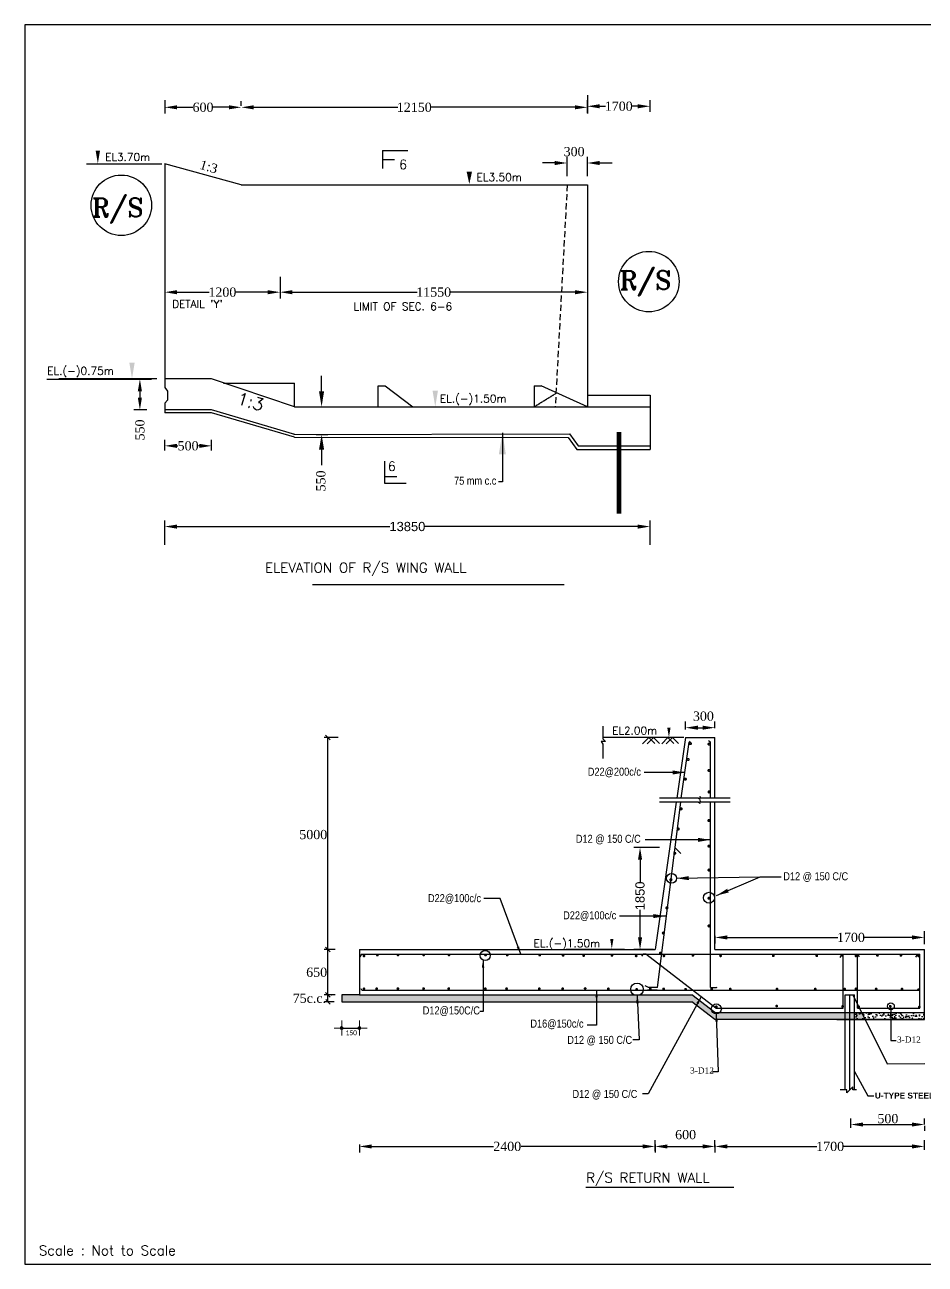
# Model space of a CAD drawing. Extents: x -298162 to 1078160, y -513173 to -216568.
# Drawn here: x 353151 to 367770, y -459691 to -439565 of the extents above; entities that cross this region are included whole.
import ezdxf

# ---------------------------------------------------------------- set-up
doc = ezdxf.new("R2010")
doc.units = 0
doc.header["$MEASUREMENT"] = 0
doc.linetypes.add('DASHED', pattern=[0.75, 0.5, -0.25])
doc.layers.get('0').update_dxf_attribs({"linetype": 'CONTINUOUS'})
doc.layers.get('DEFPOINTS').update_dxf_attribs({"linetype": 'CONTINUOUS'})
doc.layers.add('Dim', color=7, linetype='CONTINUOUS', lineweight=9)
for name, color, linetype in [('LINE', 7, 'CONTINUOUS'), ('SLOPEEARTH', 3, 'CONTINUOUS'), ('TEXT', 10, 'CONTINUOUS')]:
    doc.layers.add(name, color=color, linetype=linetype)
doc.styles.add('ARIAL', font='ARIALN.TTF')
doc.styles.add('Arial-20', font='arial.ttf')
doc.styles.add('BIG', font='ROMANT.SHX')
doc.styles.add('cb', font='calibri.ttf')
doc.styles.add('SMALL', font='ROMANS.SHX')
doc.styles.get("Standard").update_dxf_attribs({"font": 'times.ttf', "height": 250})
doc.styles.add('style1', font='times.ttf')
doc.styles.add('sum', font='arialbd.ttf')
doc.dimstyles.new('3', dxfattribs={"dimtxt": 225, "dimasz": 350, "dimexe": 100, "dimexo": 25, "dimgap": 9, "dimtad": 0, "dimdec": 0, "dimzin": 0, "dimdsep": 46, "dimtxsty": 'Standard', "dimcen": 0, "dimclrt": 256, "dimadec": 0, "dimazin": 0, "dimtfac": 1, "dimtdec": 0, "dimtofl": 0, "dimtmove": 2, "dimatfit": 3, "dimfxl": 1, "dimtolj": 1, "dimtzin": 0, "dimarcsym": 0})
doc.dimstyles.new('FAHIM', dxfattribs={"dimscale": 0.6, "dimtxt": 150, "dimasz": 0.25, "dimexe": 0.18, "dimexo": 0.0625, "dimgap": 5, "dimtad": 1, "dimdec": 0, "dimrnd": 1, "dimzin": 12, "dimdsep": 46, "dimtxsty": 'cb', "dimblk1": 'FAHIM', "dimblk2": 'FAHIM', "dimsah": 1, "dimcen": -0.09, "dimse1": 1, "dimse2": 1, "dimclrd": 7, "dimclrt": 7, "dimadec": 0, "dimazin": 0, "dimtfac": 0.01, "dimtdec": 0, "dimtmove": 2, "dimatfit": 3, "dimldrblk": 'FAHIM', "dimfxl": 1, "dimtolj": 1, "dimtzin": 12, "dimarcsym": 0})
doc.dimstyles.new('Oblique', dxfattribs={"dimtxt": 75, "dimasz": 75, "dimexe": 60, "dimexo": 60, "dimgap": 25, "dimtad": 2, "dimtih": 1, "dimtoh": 1, "dimdec": 0, "dimzin": 0, "dimdsep": 46, "dimtxsty": 'Standard', "dimblk": 'OBLIQUE', "dimcen": 0, "dimadec": 0, "dimazin": 0, "dimtfac": 1, "dimtdec": 0, "dimtofl": 0, "dimtmove": 0, "dimatfit": 3, "dimldrblk": 'NONE', "dimfxl": 1, "dimtolj": 1, "dimtzin": 0, "dimarcsym": 0})
doc.dimstyles.get("Standard").update_dxf_attribs({"dimtxt": 75, "dimasz": 75, "dimexe": 60, "dimexo": 60, "dimgap": 100, "dimtad": 1, "dimdec": 0, "dimzin": 0, "dimdsep": 46, "dimtxsty": 'style1', "dimcen": 0.09, "dimclrd": 5, "dimclre": 5, "dimadec": 0, "dimazin": 0, "dimtfac": 1, "dimtdec": 0, "dimtofl": 0, "dimtmove": 0, "dimatfit": 3, "dimfxl": 1, "dimtolj": 1, "dimtzin": 0, "dimarcsym": 0})

# ---------------------------------------------------------------- blocks, each defined once
blk = doc.blocks.new('*D1049')
at = {"layer": 'DEFPOINTS', "color": 0, "lineweight": -2}
for p in [(357857, -445767), (357857, -446216), (357970, -446216)]:
    blk.add_point(p, dxfattribs=at)
at = {"layer": 'LINE', "color": 0, "lineweight": -2}
for p, q in [((357970, -445517), (357970, -445267)), ((357882, -445767), (358070, -445767)), ((357882, -446216), (358070, -446216)), ((357970, -446466), (357970, -446716))]:
    blk.add_line(p, q, dxfattribs=at)
for points in [[(357928, -445517), (358011, -445517), (357970, -445767)], [(357928, -446466), (358011, -446466), (357970, -446216)]]:
    blk.add_solid(points, dxfattribs=at)
at = {"layer": 'LINE', "insert": (357958, -446972), "char_height": 250, "attachment_point": 5, "rotation": 90}
blk.add_mtext('\\A1;{\\H0.6x;550}', dxfattribs=at)
blk = doc.blocks.new('*D1050')
at = {"layer": 'DEFPOINTS', "color": 0, "lineweight": -2}
for p in [(355423, -447713), (355423, -448036), (363302, -448036)]:
    blk.add_point(p, dxfattribs=at)
at = {"layer": 'LINE', "color": 0, "lineweight": -2}
for p, q in [((355423, -448011), (355423, -447613)), ((355623, -447713), (359079, -447713)), ((363102, -447713), (359647, -447713)), ((363302, -448011), (363302, -447613))]:
    blk.add_line(p, q, dxfattribs=at)
for points in [[(355623, -447680), (355623, -447747), (355423, -447713)], [(363102, -447680), (363102, -447747), (363302, -447713)]]:
    blk.add_solid(points, dxfattribs=at)
at = {"layer": 'LINE', "insert": (359363, -447713), "char_height": 150, "attachment_point": 5, "style": 'Arial-20'}
blk.add_mtext('\\A1;13850', dxfattribs=at)
blk = doc.blocks.new('*D1051')
at = {"layer": 'DEFPOINTS', "color": 0, "lineweight": -2}
for p in [(355423, -446402), (355423, -446501), (356183, -446501)]:
    blk.add_point(p, dxfattribs=at)
at = {"layer": 'LINE', "color": 0, "lineweight": -2}
for p, q in [((355423, -446476), (355423, -446302)), ((355623, -446402), (355637, -446402)), ((355983, -446402), (355969, -446402)), ((356183, -446476), (356183, -446302))]:
    blk.add_line(p, q, dxfattribs=at)
for points in [[(355623, -446369), (355623, -446436), (355423, -446402)], [(355983, -446369), (355983, -446436), (356183, -446402)]]:
    blk.add_solid(points, dxfattribs=at)
at = {"layer": 'LINE', "insert": (355803, -446402), "char_height": 250, "attachment_point": 5}
blk.add_mtext('\\A1;{\\H0.6x;500}', dxfattribs=at)
blk = doc.blocks.new('*D1052')
at = {"layer": 'DEFPOINTS', "color": 0, "lineweight": -2}
for p in [(355137, -445317), (355020, -445819), (355159, -445819)]:
    blk.add_point(p, dxfattribs=at)
at = {"layer": 'LINE', "color": 0, "lineweight": -2}
for p, q in [((355112, -445317), (354920, -445317)), ((355020, -445517), (355020, -445619)), ((355134, -445819), (354920, -445819))]:
    blk.add_line(p, q, dxfattribs=at)
for points in [[(354986, -445517), (355053, -445517), (355020, -445317)], [(354986, -445619), (355053, -445619), (355020, -445819)]]:
    blk.add_solid(points, dxfattribs=at)
at = {"layer": 'LINE', "insert": (355020, -446144), "char_height": 250, "attachment_point": 5, "rotation": 90}
blk.add_mtext('\\A1;{\\H0.6x;550}', dxfattribs=at)
blk = doc.blocks.new('*D1053')
at = {"layer": 'DEFPOINTS', "color": 0, "lineweight": -2}
for p in [(361955, -441809), (361955, -442049), (362285, -442049)]:
    blk.add_point(p, dxfattribs=at)
at = {"layer": 'LINE', "color": 0, "lineweight": -2}
for p, q in [((361955, -442024), (361955, -441709)), ((362285, -442024), (362285, -441709)), ((361755, -441809), (361555, -441809)), ((362485, -441809), (362685, -441809))]:
    blk.add_line(p, q, dxfattribs=at)
for points in [[(361755, -441776), (361755, -441843), (361955, -441809)], [(362485, -441776), (362485, -441843), (362285, -441809)]]:
    blk.add_solid(points, dxfattribs=at)
at = {"layer": 'LINE', "insert": (362070, -441625), "char_height": 250, "attachment_point": 5}
blk.add_mtext('\\A1;{\\H0.6x;300}', dxfattribs=at)
blk = doc.blocks.new('*D1054')
at = {"layer": 'DEFPOINTS', "color": 0, "lineweight": -2}
for p in [(362285, -440682), (356666, -440905), (362285, -440905)]:
    blk.add_point(p, dxfattribs=at)
at = {"layer": 'LINE', "color": 0, "lineweight": -2}
for p, q in [((362285, -440707), (362285, -441005)), ((356666, -440880), (356666, -440805)), ((356866, -440905), (359206, -440905)), ((362085, -440905), (359744, -440905))]:
    blk.add_line(p, q, dxfattribs=at)
for points in [[(356866, -440872), (356866, -440938), (356666, -440905)], [(362085, -440872), (362085, -440938), (362285, -440905)]]:
    blk.add_solid(points, dxfattribs=at)
at = {"layer": 'LINE', "insert": (359475, -440905), "char_height": 250, "attachment_point": 5}
blk.add_mtext('\\A1;{\\H0.6x;12150}', dxfattribs=at)
blk = doc.blocks.new('*D1055')
at = {"layer": 'DEFPOINTS', "color": 0, "lineweight": -2}
for p in [(363302, -440888), (362285, -441027), (363302, -441004)]:
    blk.add_point(p, dxfattribs=at)
at = {"layer": 'LINE', "color": 0, "lineweight": -2}
for p, q in [((362285, -441002), (362285, -440788)), ((362485, -440888), (362580, -440888)), ((363102, -440888), (363007, -440888)), ((363302, -440979), (363302, -440788))]:
    blk.add_line(p, q, dxfattribs=at)
for points in [[(362485, -440855), (362485, -440922), (362285, -440888)], [(363102, -440855), (363102, -440922), (363302, -440888)]]:
    blk.add_solid(points, dxfattribs=at)
at = {"layer": 'LINE', "insert": (362794, -440888), "char_height": 250, "attachment_point": 5}
blk.add_mtext('\\A1;{\\H0.6x;1700}', dxfattribs=at)
blk = doc.blocks.new('*D1056')
at = {"layer": 'DEFPOINTS', "color": 0, "lineweight": -2}
for p in [(355423, -440762), (356666, -440905), (356666, -440905)]:
    blk.add_point(p, dxfattribs=at)
at = {"layer": 'LINE', "color": 0, "lineweight": -2}
for p, q in [((355423, -440787), (355423, -441005)), ((355623, -440905), (355878, -440905)), ((356466, -440905), (356211, -440905)), ((356666, -440880), (356666, -440805))]:
    blk.add_line(p, q, dxfattribs=at)
for points in [[(355623, -440872), (355623, -440938), (355423, -440905)], [(356466, -440872), (356466, -440938), (356666, -440905)]]:
    blk.add_solid(points, dxfattribs=at)
at = {"layer": 'LINE', "insert": (356045, -440905), "char_height": 250, "attachment_point": 5}
blk.add_mtext('\\A1;{\\H0.6x;600}', dxfattribs=at)
blk = doc.blocks.new('*D1184')
at = {"layer": 'DEFPOINTS', "color": 0, "lineweight": -2}
for p in [(355423, -443635), (357295, -443635), (357295, -443907)]:
    blk.add_point(p, dxfattribs=at)
at = {"layer": 'LINE', "color": 0, "lineweight": -2}
for p, q in [((355423, -443660), (355423, -444007)), ((357295, -443660), (357295, -444007)), ((355623, -443907), (356146, -443907)), ((357095, -443907), (356573, -443907))]:
    blk.add_line(p, q, dxfattribs=at)
for points in [[(355623, -443874), (355623, -443941), (355423, -443907)], [(357095, -443874), (357095, -443941), (357295, -443907)]]:
    blk.add_solid(points, dxfattribs=at)
at = {"layer": 'LINE', "insert": (356359, -443907), "char_height": 250, "attachment_point": 5}
blk.add_mtext('\\A1;{\\H0.6x;1200}', dxfattribs=at)
blk = doc.blocks.new('*D1185')
at = {"layer": 'DEFPOINTS', "color": 0, "lineweight": -2}
for p in [(357295, -443635), (362285, -443660), (362285, -443907)]:
    blk.add_point(p, dxfattribs=at)
at = {"layer": 'LINE', "color": 0, "lineweight": -2}
for p, q in [((357295, -443660), (357295, -444007)), ((362285, -443685), (362285, -444007)), ((357495, -443907), (359521, -443907)), ((362085, -443907), (360059, -443907))]:
    blk.add_line(p, q, dxfattribs=at)
for points in [[(357495, -443874), (357495, -443941), (357295, -443907)], [(362085, -443874), (362085, -443941), (362285, -443907)]]:
    blk.add_solid(points, dxfattribs=at)
at = {"layer": 'LINE', "insert": (359790, -443907), "char_height": 250, "attachment_point": 5}
blk.add_mtext('\\A1;{\\H0.6x;11550}', dxfattribs=at)
blk = doc.blocks.new('_Oblique')
at = {"color": 0, "linetype": 'ByBlock', "lineweight": -2}
blk.add_line((-0.5, -0.5), (0.5, 0.5), dxfattribs=at)
blk = doc.blocks.new('*D1237')
at = {"layer": 'DEFPOINTS', "color": 0, "lineweight": -2}
for p in [(358072, -454583), (358249, -454583), (358253, -455318)]:
    blk.add_point(p, dxfattribs=at)
at = {"layer": 'LINE', "color": 0, "lineweight": -2}
for p, q in [((358189, -454583), (358012, -454583)), ((358072, -455318), (358072, -454583)), ((358193, -455318), (358012, -455318))]:
    blk.add_line(p, q, dxfattribs=at)
at = {"layer": 'LINE', "color": 0, "lineweight": -2, "xscale": 75, "yscale": 75, "zscale": 75}
for p, rotation in [((358072, -454583), 90), ((358072, -455318), 270)]:
    blk.add_blockref('_Oblique', p, dxfattribs=dict(at, rotation=rotation))
at = {"layer": 'LINE', "color": 0, "insert": (357890, -454951), "char_height": 250, "attachment_point": 5}
blk.add_mtext('\\A1;{\\H0.6x;650}', dxfattribs=at)
blk = doc.blocks.new('_None')
blk = doc.blocks.new('*D1238')
at = {"layer": 'DEFPOINTS', "color": 0, "lineweight": -2}
for p in [(364357, -454332), (367757, -454385), (367757, -454519)]:
    blk.add_point(p, dxfattribs=at)
at = {"layer": 'LINE', "color": 0, "lineweight": -2}
for p, q in [((364357, -454357), (364357, -454485)), ((364557, -454385), (366351, -454385)), ((367557, -454385), (366778, -454385)), ((367757, -454494), (367757, -454285))]:
    blk.add_line(p, q, dxfattribs=at)
for points in [[(364557, -454352), (364557, -454418), (364357, -454385)], [(367557, -454352), (367557, -454418), (367757, -454385)]]:
    blk.add_solid(points, dxfattribs=at)
at = {"layer": 'LINE', "insert": (366564, -454385), "char_height": 250, "attachment_point": 5}
blk.add_mtext('\\A1;{\\H0.6x;1700}', dxfattribs=at)
blk = doc.blocks.new('*D1241')
at = {"layer": 'DEFPOINTS', "color": 0, "lineweight": -2}
for p in [(358072, -451139), (358300, -451139), (358249, -454583)]:
    blk.add_point(p, dxfattribs=at)
at = {"layer": 'LINE', "color": 0, "lineweight": -2}
for p, q in [((358240, -451139), (358012, -451139)), ((358072, -454583), (358072, -451139)), ((358189, -454583), (358012, -454583))]:
    blk.add_line(p, q, dxfattribs=at)
at = {"layer": 'LINE', "color": 0, "lineweight": -2, "xscale": 75, "yscale": 75, "zscale": 75}
for p, rotation in [((358072, -451139), 90), ((358072, -454583), 270)]:
    blk.add_blockref('_Oblique', p, dxfattribs=dict(at, rotation=rotation))
at = {"layer": 'LINE', "color": 0, "insert": (357835, -452715), "char_height": 250, "attachment_point": 5}
blk.add_mtext('\\A1;{\\H0.6x;5000}', dxfattribs=at)
blk = doc.blocks.new('*D1242')
at = {"layer": 'DEFPOINTS', "color": 0, "lineweight": -2}
for p in [(364357, -457726), (367757, -457779), (367757, -457857)]:
    blk.add_point(p, dxfattribs=at)
at = {"layer": 'LINE', "color": 0, "lineweight": -2}
for p, q in [((364357, -457751), (364357, -457879)), ((364557, -457779), (366013, -457779)), ((367557, -457779), (366440, -457779)), ((367757, -457832), (367757, -457679))]:
    blk.add_line(p, q, dxfattribs=at)
for points in [[(364557, -457746), (364557, -457812), (364357, -457779)], [(367557, -457746), (367557, -457812), (367757, -457779)]]:
    blk.add_solid(points, dxfattribs=at)
at = {"layer": 'LINE', "insert": (366227, -457779), "char_height": 250, "attachment_point": 5}
blk.add_mtext('\\A1;{\\H0.6x;1700}', dxfattribs=at)
blk = doc.blocks.new('*D1243')
at = {"layer": 'DEFPOINTS', "color": 0, "lineweight": -2}
for p in [(367757, -457417), (367757, -457423), (366562, -457499)]:
    blk.add_point(p, dxfattribs=at)
at = {"layer": 'LINE', "color": 0, "lineweight": -2}
for p, q in [((366562, -457474), (366562, -457323)), ((366762, -457423), (367557, -457423)), ((367757, -457442), (367757, -457523))]:
    blk.add_line(p, q, dxfattribs=at)
for points in [[(366762, -457390), (366762, -457456), (366562, -457423)], [(367557, -457390), (367557, -457456), (367757, -457423)]]:
    blk.add_solid(points, dxfattribs=at)
at = {"layer": 'LINE', "insert": (367164, -457328), "char_height": 250, "attachment_point": 5}
blk.add_mtext('\\A1;{\\H0.6x;500}', dxfattribs=at)
blk = doc.blocks.new('*D1244')
at = {"layer": 'DEFPOINTS', "color": 0, "lineweight": -2}
for p in [(358584, -457724), (358584, -457779), (363384, -457724)]:
    blk.add_point(p, dxfattribs=at)
at = {"layer": 'LINE', "color": 0, "lineweight": -2}
for p, q in [((358584, -457749), (358584, -457879)), ((358784, -457779), (360759, -457779)), ((363184, -457779), (361208, -457779)), ((363384, -457749), (363384, -457879))]:
    blk.add_line(p, q, dxfattribs=at)
for points in [[(358784, -457746), (358784, -457812), (358584, -457779)], [(363184, -457746), (363184, -457812), (363384, -457779)]]:
    blk.add_solid(points, dxfattribs=at)
at = {"layer": 'LINE', "insert": (360984, -457779), "char_height": 250, "attachment_point": 5}
blk.add_mtext('\\A1;{\\H0.6x;2400}', dxfattribs=at)
blk = doc.blocks.new('*D1245')
at = {"layer": 'DEFPOINTS', "color": 0, "lineweight": -2}
for p in [(358066, -455318), (358072, -455318), (358230, -455431)]:
    blk.add_point(p, dxfattribs=at)
at = {"layer": 'LINE', "color": 0, "lineweight": -2}
for p, q in [((358173, -455431), (358015, -455431)), ((358072, -455431), (358072, -455318)), ((358123, -455318), (358129, -455318))]:
    blk.add_line(p, q, dxfattribs=at)
at = {"layer": 'LINE', "color": 0, "lineweight": -2, "xscale": 71.25, "yscale": 71.25, "zscale": 71.25}
for p, rotation in [((358072, -455318), 90), ((358072, -455431), 270)]:
    blk.add_blockref('_Oblique', p, dxfattribs=dict(at, rotation=rotation))
at = {"layer": 'LINE', "color": 0, "insert": (357772, -455374), "char_height": 250, "attachment_point": 5}
blk.add_mtext('\\A1;{\\H0.6x;75c.c.}', dxfattribs=at)
blk = doc.blocks.new('*D1246')
at = {"layer": 'DEFPOINTS', "color": 0, "lineweight": -2}
for p in [(364357, -450979), (364357, -451014), (363879, -451035)]:
    blk.add_point(p, dxfattribs=at)
at = {"layer": 'LINE', "color": 0, "lineweight": -2}
for p, q in [((363879, -451010), (363879, -450879)), ((364079, -450979), (364157, -450979)), ((364357, -450989), (364357, -450879))]:
    blk.add_line(p, q, dxfattribs=at)
for points in [[(364079, -450946), (364079, -451012), (363879, -450979)], [(364157, -450946), (364157, -451012), (364357, -450979)]]:
    blk.add_solid(points, dxfattribs=at)
at = {"layer": 'LINE', "insert": (364169, -450792), "char_height": 250, "attachment_point": 5}
blk.add_mtext('\\A1;{\\H0.6x;300}', dxfattribs=at)
blk = doc.blocks.new('*D1247')
at = {"layer": 'DEFPOINTS', "color": 0, "lineweight": -2}
for p in [(364357, -457779), (364357, -457814), (363384, -457879)]:
    blk.add_point(p, dxfattribs=at)
at = {"layer": 'LINE', "color": 0, "lineweight": -2}
for p, q in [((363384, -457854), (363384, -457679)), ((363584, -457779), (364157, -457779)), ((364357, -457789), (364357, -457679))]:
    blk.add_line(p, q, dxfattribs=at)
for points in [[(363584, -457746), (363584, -457812), (363384, -457779)], [(364157, -457746), (364157, -457812), (364357, -457779)]]:
    blk.add_solid(points, dxfattribs=at)
at = {"layer": 'LINE', "insert": (363880, -457588), "char_height": 250, "attachment_point": 5}
blk.add_mtext('\\A1;{\\H0.6x;600}', dxfattribs=at)
blk = doc.blocks.new('*D1248')
at = {"layer": 'DEFPOINTS', "color": 0, "lineweight": -2}
for p in [(363140, -452923), (363482, -452923), (363384, -454583)]:
    blk.add_point(p, dxfattribs=at)
at = {"layer": 'LINE', "color": 0, "lineweight": -2}
for p, q in [((363457, -452923), (363040, -452923)), ((363140, -453123), (363140, -453484)), ((363140, -454383), (363140, -453936)), ((363359, -454583), (363040, -454583))]:
    blk.add_line(p, q, dxfattribs=at)
for points in [[(363107, -453123), (363174, -453123), (363140, -452923)], [(363107, -454383), (363174, -454383), (363140, -454583)]]:
    blk.add_solid(points, dxfattribs=at)
at = {"layer": 'LINE', "insert": (363140, -453710), "char_height": 150, "attachment_point": 5, "rotation": 90, "style": 'Arial-20'}
blk.add_mtext('\\A1;1850', dxfattribs=at)
blk = doc.blocks.new('FAHIM')
at = {"layer": 'Dim', "color": 7}
for p, q in [((-738, 0), (762, 0)), ((0, -750), (0, 750))]:
    blk.add_line(p, q, dxfattribs=at)
at = {"layer": 'Dim', "color": 7, "const_width": 150}
blk.add_lwpolyline([(-75, 0, 1), (75, 0, 1)], format="xyb", close=True, dxfattribs=at)
at = {"layer": 'Dim', "color": 7}
for points in [[(-148, -2, 1), (152, -2, 1)], [(-147, -1, 1), (153, -1, 1)]]:
    blk.add_lwpolyline(points, format="xyb", close=True, dxfattribs=at)
blk = doc.blocks.new('*D1249')
at = {"layer": 'DEFPOINTS', "color": 0, "linetype": 'ByBlock', "lineweight": -2}
for p in [(358296, -455431), (358584, -455431), (358584, -455857)]:
    blk.add_point(p, dxfattribs=at)
at = {"layer": 'LINE', "color": 7, "linetype": 'ByBlock', "lineweight": -2}
blk.add_line((358297, -455857), (358583, -455857), dxfattribs=at)
at = {"layer": 'LINE', "color": 7, "linetype": 'ByBlock', "lineweight": -2, "xscale": 0.162, "yscale": 0.162, "zscale": 0.162, "rotation": 180}
blk.add_blockref('FAHIM', (358296, -455857), dxfattribs=at)
at = {"layer": 'LINE', "color": 7, "linetype": 'ByBlock', "lineweight": -2, "xscale": 0.162, "yscale": 0.162, "zscale": 0.162}
blk.add_blockref('FAHIM', (358584, -455857), dxfattribs=at)
at = {"layer": 'LINE', "color": 7, "linetype": 'ByBlock', "lineweight": -2, "insert": (358452, -455934), "char_height": 180, "attachment_point": 5, "style": 'cb'}
blk.add_mtext('\\A1;{\\H0.4333x;150}', dxfattribs=at)

msp = doc.modelspace()

# ---------------------------------------------------------------- hatches: boundary and pattern name
at = {"layer": 'LINE', "linetype": 'ByBlock', "lineweight": -2}
h = msp.add_hatch(dxfattribs=at)
h.set_pattern_fill('AR-CONC', color=0, scale=20, style=0)
h.set_pattern_definition([(50, (0, -451762.62), (143.452037, -12.550427), [15, -165]), (355, (0, -451762.62), (-27.750267, 150.438427), [12, -132]), (100.4514, (11.95, -451763.67), (115.701876, 137.88791), [12.74804, -140.22842]), (46.1842, (0, -451722.62), (213.44821, -33.1038), [22.5, -247.5]), (96.6356, (17.79, -451725.38), (186.93254, 194.82357), [19.12206, -210.3426]), (351.1842, (0, -451722.62), (186.93239, 194.82372), [18, -198]), (21, (20, -451732.62), (119.38141, -80.52378), [15, -165]), (326, (20, -451732.62), (48.663066, 145.03001), [12, -132]), (71.4514, (29.95, -451739.33), (168.044526, 64.5061), [12.74804, -140.22842]), (37.5, (0, -451762.623), (2.431971, 66.578771), [0, -130.4, 0, -134, 0, -132.5]), (7.5, (0, -451762.62), (52.613907, 78.882342), [0, -76.4, 0, -127.4, 0, -50.5]), (327.5, (-44.6, -451762.623), (106.764487, -4.510974), [0, -50, 0, -156, 0, -207]), (317.5, (-64.6, -451762.62), (116.637234, 20.020996), [0, -65, 0, -103.6, 0, -147])])
h.paths.add_polyline_path([(358296.482, -455430.779), (363981.634, -455430.779), (364356.634, -455718.44), (366776.634, -455718.44), (366776.634, -455605.94), (364356.634, -455605.94), (363981.634, -455318.279), (358296.482, -455318.279)])
h = msp.add_hatch(dxfattribs=at)
h.set_pattern_fill('AR-CONC', color=0, scale=20, style=0)
h.set_pattern_definition([(50, (0, -170889.28), (143.452037, -12.550427), [15, -165]), (355, (0, -170889.28), (-27.750267, 150.438427), [12, -132]), (100.4514, (11.95, -170890.33), (115.701876, 137.88791), [12.74804, -140.228422]), (46.1842, (0, -170849.28), (213.44821, -33.1038), [22.5, -247.5]), (96.6356, (17.79, -170852.04), (186.93254, 194.82357), [19.12206, -210.3426]), (351.1842, (0, -170849.28), (186.93239, 194.82372), [18, -198]), (21, (20, -170859.28), (119.38141, -80.523778), [15, -165]), (326, (20, -170859.28), (48.663066, 145.03001), [12, -132]), (71.4514, (29.95, -170866), (168.044526, 64.5061), [12.74804, -140.228422]), (37.5, (0, -170889.283), (2.431971, 66.578771), [0, -130.4, 0, -134, 0, -132.5]), (7.5, (0, -170889.28), (52.613907, 78.882342), [0, -76.4, 0, -127.4, 0, -50.5]), (327.5, (-44.6, -170889.283), (106.764487, -4.5109743), [0, -50, 0, -156, 0, -207]), (317.5, (-64.6, -170889.28), (116.637234, 20.020996), [0, -65, 0, -103.6, 0, -147])])
h.paths.add_polyline_path([(367756.634, -455718.44), (367756.634, -455605.94), (366621.634, -455605.94), (366621.634, -455718.44)])

# ---------------------------------------------------------------- linework, layer by layer
at = {"color": 0}
for p, q in [((355422.92, -441820.706), (355422.92, -445316.573)), ((362284.547, -442164.514), (362284.547, -445766.573)), ((362284.547, -445579.073), (363301.949, -445579.073)), ((363301.949, -445579.073), (363301.949, -446460.323)), ((363301.949, -445579.073), (363301.949, -445766.573)), ((357532.645, -445766.573), (363301.949, -445766.573)), ((361974.401, -446268.748), (362111.79, -446460.323)), ((361993.128, -446209.481), (362135.09, -446404.073)), ((362135.09, -446404.073), (363302.492, -446404.073)), ((362111.79, -446460.323), (363302.492, -446460.323))]:
    msp.add_line(p, q, dxfattribs=at)
at = {"color": 0, "linetype": 'DASHED'}
msp.add_line((361422.047, -445766.573), (361786.449, -445542.429), dxfattribs=at)
at = {"color": 0, "const_width": 75}
msp.add_lwpolyline([(362799.585, -446179.073), (362799.585, -447503.433)], dxfattribs=at)
at = {"layer": 'LINE', "color": 0}
for p, q in [((358956.505, -441605.354), (358956.505, -441899.354)), ((358956.505, -441605.354), (359372.505, -441605.354)), ((358956.505, -441750.354), (359155.505, -441750.354)), ((354154.822, -441820.706), (355373.824, -441820.706)), ((355421.92, -441820.206), (355423.92, -441821.206)), ((356666.255, -442164.514), (355422.92, -441820.706)), ((355422.92, -441820.706), (355422.92, -442820.706)), ((356666.255, -442164.514), (362284.547, -442164.514)), ((362284.547, -444908.433), (362284.547, -445132.433)), ((353507, -445319.423), (355206.794, -445316.573)), ((353507, -445319.423), (355206.794, -445319.423)), ((355292.92, -445316.573), (353701.92, -445316.573)), ((356182.645, -445316.573), (355422.92, -445316.573)), ((357532.645, -445766.573), (356182.645, -445316.573)), ((356379.687, -445382.254), (357532.645, -445382.254)), ((357532.645, -445766.573), (357532.645, -445382.254)), ((358888.833, -445429.073), (359001.333, -445429.073)), ((358888.833, -445766.573), (358888.833, -445429.073)), ((359001.333, -445429.073), (359451.333, -445766.573)), ((361422.047, -445429.073), (361534.547, -445429.073)), ((361422.047, -445429.073), (361422.047, -445766.573)), ((362284.547, -445766.573), (361534.547, -445429.073)), ((356182.645, -445818.796), (355422.92, -445818.796)), ((356182.645, -445865.001), (355422.92, -445865.001)), ((357533.396, -446216.214), (356182.645, -445818.796)), ((357532.645, -446262.387), (356182.645, -445865.001)), ((357521.736, -446216.229), (361993.128, -446209.481)), ((357532.645, -446262.387), (361974.401, -446268.748)), ((358992.064, -446652.43), (358992.064, -447006.43)), ((358992.064, -446897.43), (359190.064, -446897.43)), ((358992.064, -447006.43), (359345.064, -447006.43)), ((363051.628, -451138.09), (362529.266, -451138.09)), ((363852.848, -451138.09), (362952.848, -451138.09)), ((363878.634, -451139.209), (363736.794, -452126.012)), ((363810.44, -452126.012), (363936.535, -451214.209)), ((363878.634, -451139.209), (364356.634, -451139.209)), ((363936.535, -451214.209), (363954.016, -451197.566)), ((364281.634, -451214.209), (364253.544, -451192.375)), ((364281.634, -452126.012), (364281.634, -451214.209)), ((364356.634, -452126.012), (364356.634, -451139.209)), ((363727.813, -452188.489), (363383.57, -454583.429)), ((363422.13, -455197.237), (363801.8, -452188.489)), ((364281.634, -455199.295), (364281.634, -452188.489)), ((364356.634, -454583.429), (364356.634, -452188.489)), ((363702.332, -452922.588), (363804.386, -453024.447)), ((358583.57, -454583.429), (363383.57, -454583.429)), ((358583.57, -454583.429), (358583.57, -455318.279)), ((362890.426, -454583.429), (361943.426, -454583.429)), ((364356.634, -454583.429), (367756.634, -454583.429)), ((367756.634, -455718.44), (367756.634, -454583.429)), ((358616.947, -454658.429), (363653.634, -454658.429)), ((363233.54, -454658.429), (363190.239, -454658.429)), ((364370.958, -455530.94), (363233.54, -454658.429)), ((363653.634, -454658.429), (366440.161, -454658.429)), ((366413.758, -454658.429), (366385.758, -454712.401)), ((366440.161, -454658.429), (367681.634, -454658.429)), ((366440.265, -455530.94), (366440.265, -454658.429)), ((366671.451, -455530.94), (366671.451, -454658.429)), ((366671.451, -454658.429), (366697.562, -454697.401)), ((367681.634, -455530.94), (367681.634, -454658.429)), ((364384.012, -455199.295), (364390.296, -455190.418)), ((358583.57, -455318.279), (363981.634, -455318.279)), ((358583.57, -455430.779), (363981.634, -455430.779)), ((364356.634, -455605.94), (363981.634, -455318.279)), ((364356.634, -455718.44), (363981.634, -455430.779)), ((366471.634, -456861.27), (366471.634, -455318.279)), ((366471.634, -455318.279), (366621.634, -455318.279)), ((366546.634, -456857.664), (366546.634, -455318.279)), ((366621.634, -456857.27), (366621.634, -455318.279)), ((366621.634, -456857.27), (366621.634, -455318.279)), ((364356.634, -455605.94), (367756.634, -455605.94)), ((364370.958, -455530.94), (366440.265, -455530.94)), ((366671.451, -455530.94), (367681.634, -455530.94)), ((367756.634, -455718.44), (364356.634, -455718.44)), ((366337.161, -455718.44), (366658.661, -455718.44)), ((366660.661, -455718.44), (367756.634, -455718.44)), ((367756.634, -457422.955), (367756.634, -457325.196))]:
    msp.add_line(p, q, dxfattribs=at)
at = {"layer": 'LINE', "color": 0, "linetype": 'DASHED', "ltscale": 200}
msp.add_line((361957.013, -442164.514), (361762.243, -445766.573), dxfattribs=at)
at = {"layer": 'LINE', "color": 0, "linetype": 'ByBlock', "lineweight": -2}
for p, q in [((364086.331, -452126.012), (363458.482, -452126.012)), ((364086.331, -452188.489), (363458.482, -452188.489)), ((364111.474, -452146.685), (364086.331, -452126.012)), ((364111.474, -452209.162), (364086.331, -452188.489)), ((364112.174, -452097.852), (364111.474, -452146.685)), ((364112.174, -452160.328), (364111.474, -452209.162)), ((364133.807, -452126.012), (364112.174, -452097.852)), ((364133.807, -452188.489), (364112.174, -452160.328)), ((364602.592, -452126.012), (364133.807, -452126.012)), ((364602.592, -452188.489), (364133.807, -452188.489)), ((358616.947, -454658.429), (358592.207, -454698.586)), ((363190.239, -454658.429), (363166.087, -454687.76)), ((367646.582, -454658.429), (367611.789, -454707.512)), ((358625.947, -455243.279), (358610.591, -455222.047)), ((358625.947, -455243.279), (367681.634, -455243.279)), ((363277.947, -455197.237), (363221.461, -455169.507)), ((363415.763, -455243.279), (363260.021, -455243.279)), ((363422.13, -455197.237), (363277.947, -455197.237)), ((364281.634, -455199.295), (364384.012, -455199.295))]:
    msp.add_line(p, q, dxfattribs=at)
at = {"layer": 'LINE'}
msp.add_line((363431.431, -454583.429), (363431.431, -454583.429), dxfattribs=at)
at = {"layer": 'LINE', "color": 0}
msp.add_lwpolyline([(353151.327, -459691.278), (381612.973, -459691.278), (381612.973, -439564.828), (353151.327, -439564.828)], close=True, dxfattribs=at)
for points in [[(355422.92, -445316.573), (355422.92, -445455.896), (355467.607, -445516.929), (355467.607, -445658.385), (355422.92, -445707.447), (355422.92, -445865.001)], [(363379.666, -451235.463), (363282.67, -451136.231), (363180.666, -451239.463)], [(363454.423, -451237.322), (363357.426, -451138.09), (363255.423, -451241.322)], [(363690.666, -451235.463), (363593.67, -451136.231), (363491.666, -451239.463)], [(363765.423, -451237.322), (363668.426, -451138.09), (363566.423, -451241.322)], [(366653.926, -456857.27), (366594.926, -456857.27), (366594.926, -456812.27), (366494.926, -456906.27), (366494.926, -456861.27), (366391.926, -456861.27)]]:
    msp.add_lwpolyline(points, dxfattribs=at)
at = {"layer": 'LINE', "color": 0, "const_width": 20}
for points in [[(361911.918, -448656.61), (357821.621, -448656.61)], [(364665.767, -458441.781), (362254.74, -458441.781)]]:
    msp.add_lwpolyline(points, dxfattribs=at)
at = {"layer": 'LINE', "color": 0, "linetype": 'ByBlock', "lineweight": -2}
for points in [[(362534.471, -450953.842), (362534.471, -451159.961), (362579.126, -451205.338), (362506.828, -451205.509), (362534.471, -451247.226), (362534.471, -451480.088)], [(358583.57, -455318.279), (358296.482, -455318.279), (358296.482, -455430.779), (358583.57, -455430.779)]]:
    msp.add_lwpolyline(points, dxfattribs=at)
at = {"layer": 'LINE', "color": 0}
for points, const_width in [([(363942.458, -451236.095, 1), (363957.458, -451236.095, 1)], 30.24), ([(363946.883, -451237.15, 1), (363967.883, -451237.15, 1)], 30.24), ([(364249.143, -451245.122, 1), (364270.143, -451245.122, 1)], 30.24), ([(364258.168, -451240.656, 1), (364273.168, -451240.656, 1)], 30.24), ([(363910.042, -451496.485, 1), (363931.042, -451496.485, 1)], 30.24), ([(363864.756, -451814.372, 1), (363885.756, -451814.372, 1)], 30.24), ([(363860.331, -451813.314, 1), (363875.331, -451813.314, 1)], 15), ([(364249.535, -451673.926, 1), (364270.535, -451673.926, 1)], 30.24), ([(364260.035, -451673.926, 1), (364275.035, -451673.926, 1)], 30.24), ([(364250.48, -452022.317, 1), (364271.48, -452022.317, 1)], 30.24), ([(364259.776, -452018.241, 1), (364274.776, -452018.241, 1)], 15), ([(363798.222, -452296.225, 1), (363819.222, -452296.225, 1)], 30.24), ([(363793.797, -452295.169, 1), (363808.797, -452295.169, 1)], 15), ([(363749.591, -452624.729, 1), (363770.591, -452624.729, 1)], 30.24), ([(363745.166, -452623.673, 1), (363760.166, -452623.673, 1)], 15), ([(364247.936, -452486.707, 1), (364268.936, -452486.707, 1)], 30.24), ([(364258.034, -452484.284, 1), (364273.034, -452484.284, 1)], 15), ([(363693.133, -453018.179, 1), (363714.133, -453018.179, 1)], 30.24), ([(363688.708, -453017.12, 1), (363703.708, -453017.12, 1)], 15), ([(364249.321, -452902.336, 1), (364270.321, -452902.336, 1)], 30.24), ([(364252.321, -452894.836, 1), (364267.321, -452894.836, 1)], 15), ([(363631.286, -453448.578, 1), (363652.286, -453448.578, 1)], 30.24), ([(363626.786, -453448.578, 1), (363641.786, -453448.578, 1)], 15), ([(364249.321, -453290.836, 1), (364270.321, -453290.836, 1)], 30.24), ([(364252.321, -453290.836, 1), (364267.321, -453290.836, 1)], 15), ([(364249.321, -453748.336, 1), (364270.321, -453748.336, 1)], 30.24), ([(364252.321, -453740.836, 1), (364267.321, -453740.836, 1)], 15), ([(363566.273, -453904.543, 1), (363587.273, -453904.543, 1)], 30.24), ([(363561.848, -453903.484, 1), (363576.848, -453903.484, 1)], 15), ([(364249.321, -454198.336, 1), (364270.321, -454198.336, 1)], 30.24), ([(364252.321, -454190.836, 1), (364267.321, -454190.836, 1)], 15), ([(363508.609, -454313.944, 1), (363529.609, -454313.944, 1)], 30.24), ([(363504.184, -454312.886, 1), (363519.184, -454312.886, 1)], 15), ([(358864.413, -454671.632, 1), (358886.913, -454671.632, 1)], 22.5), ([(359199.917, -454669.679, 1), (359222.417, -454669.679, 1)], 22.5), ([(359196.167, -454669.662, 1), (359211.167, -454669.662, 1)], 15), ([(359616.861, -454669.679, 1), (359639.361, -454669.679, 1)], 22.5), ([(359613.111, -454669.662, 1), (359628.111, -454669.662, 1)], 15), ([(360026.232, -454669.679, 1), (360048.732, -454669.679, 1)], 22.5), ([(360022.482, -454669.662, 1), (360037.482, -454669.662, 1)], 15), ([(360620.495, -454671.632, 1), (360642.995, -454671.632, 1)], 22.5), ([(360973.094, -454671.632, 1), (360995.594, -454671.632, 1)], 22.5), ([(361499.439, -454671.632, 1), (361521.939, -454671.632, 1)], 22.5), ([(361880.325, -454677.197, 1), (361902.825, -454677.197, 1)], 22.5), ([(362673.219, -454677.197, 1), (362695.719, -454677.197, 1)], 22.5), ([(363459.034, -454638.789, 1), (363481.534, -454638.789, 1)], 22.5), ([(363455.568, -454640.836, 1), (363470.568, -454640.836, 1)], 15), ([(363987.304, -454677.197, 1), (364009.804, -454677.197, 1)], 22.5), ([(366415.081, -454677.197, 1), (366437.581, -454677.197, 1)], 22.5), ([(366983.668, -454677.197, 1), (367006.168, -454677.197, 1)], 22.5), ([(367364.653, -454677.197, 1), (367387.153, -454677.197, 1)], 22.5), ([(358646.596, -454684.697, 1), (358669.096, -454684.697, 1)], 22.5), ([(358650.326, -454677.197, 1), (358665.326, -454677.197, 1)], 15), ([(358860.663, -454671.615, 1), (358875.663, -454671.615, 1)], 15), ([(360616.745, -454671.615, 1), (360631.745, -454671.615, 1)], 15), ([(360969.344, -454671.615, 1), (360984.344, -454671.615, 1)], 15), ([(361495.689, -454671.615, 1), (361510.689, -454671.615, 1)], 15), ([(361876.575, -454677.197, 1), (361891.575, -454677.197, 1)], 15), ([(362213.196, -454679.115, 1), (362235.696, -454679.115, 1)], 22.5), ([(362216.946, -454671.615, 1), (362231.946, -454671.615, 1)], 15), ([(362669.469, -454677.197, 1), (362684.469, -454677.197, 1)], 15), ([(363066.055, -454684.697, 1), (363088.555, -454684.697, 1)], 22.5), ([(363069.805, -454677.197, 1), (363084.805, -454677.197, 1)], 15), ([(363516.055, -454684.697, 1), (363538.555, -454684.697, 1)], 22.5), ([(363519.805, -454677.197, 1), (363534.805, -454677.197, 1)], 15), ([(364435.719, -454684.697, 1), (364458.219, -454684.697, 1)], 22.5), ([(364439.469, -454677.197, 1), (364454.469, -454677.197, 1)], 15), ([(365292.599, -454682.332, 1), (365315.099, -454682.332, 1)], 22.5), ([(365997.844, -454682.332, 1), (366020.344, -454682.332, 1)], 22.5), ([(366426.331, -454677.197, 1), (366441.331, -454677.197, 1)], 15), ([(366633.581, -454684.697, 1), (366656.081, -454684.697, 1)], 22.5), ([(366637.331, -454677.197, 1), (366652.331, -454677.197, 1)], 15), ([(367651.239, -454684.697, 1), (367673.739, -454684.697, 1)], 22.5), ([(367655.026, -454677.197, 1), (367670.026, -454677.197, 1)], 15), ([(358645.83, -455219.84, 1), (358668.33, -455219.84, 1)], 22.5), ([(358650.326, -455227.303, 1), (358665.326, -455227.303, 1)], 15), ([(358852.185, -455217.865, 1), (358874.685, -455217.865, 1)], 22.5), ([(358855.935, -455225.365, 1), (358870.935, -455225.365, 1)], 15), ([(359197.173, -455215.912, 1), (359219.673, -455215.912, 1)], 22.5), ([(359200.923, -455223.412, 1), (359215.923, -455223.412, 1)], 15), ([(359614.118, -455215.912, 1), (359636.618, -455215.912, 1)], 22.5), ([(359617.868, -455223.412, 1), (359632.868, -455223.412, 1)], 15), ([(360023.489, -455215.912, 1), (360045.989, -455215.912, 1)], 22.5), ([(360027.239, -455223.412, 1), (360042.239, -455223.412, 1)], 15), ([(360617.751, -455217.865, 1), (360640.251, -455217.865, 1)], 22.5), ([(360621.501, -455225.365, 1), (360636.501, -455225.365, 1)], 15), ([(360961.566, -455217.865, 1), (360984.066, -455217.865, 1)], 22.5), ([(360965.316, -455225.365, 1), (360980.316, -455225.365, 1)], 15), ([(361493.073, -455217.865, 1), (361515.573, -455217.865, 1)], 22.5), ([(361496.823, -455225.365, 1), (361511.823, -455225.365, 1)], 15), ([(361871.85, -455217.928, 1), (361894.35, -455217.928, 1)], 22.5), ([(361876.575, -455225.365, 1), (361891.575, -455225.365, 1)], 15), ([(362238.036, -455214.31, 1), (362260.536, -455214.31, 1)], 22.5), ([(362242.946, -455221.72, 1), (362257.946, -455221.72, 1)], 15), ([(362614.559, -455219.953, 1), (362637.059, -455219.953, 1)], 22.5), ([(362619.805, -455227.303, 1), (362634.805, -455227.303, 1)], 15), ([(363073.555, -455227.303, 1), (363096.055, -455227.303, 1)], 22.5), ([(363069.805, -455227.303, 1), (363084.805, -455227.303, 1)], 15), ([(363294.213, -455220.894, 1), (363316.713, -455220.894, 1)], 22.5), ([(363290.463, -455220.894, 1), (363305.463, -455220.894, 1)], 15), ([(363512.243, -455220.843, 1), (363534.743, -455220.843, 1)], 22.5), ([(363519.805, -455227.303, 1), (363534.805, -455227.303, 1)], 15), ([(363868.673, -455227.303, 1), (363891.173, -455227.303, 1)], 22.5), ([(363864.923, -455227.303, 1), (363879.923, -455227.303, 1)], 15), ([(364290.202, -455221.807, 1), (364312.702, -455221.807, 1)], 22.5), ([(364288.848, -455227.303, 1), (364303.848, -455227.303, 1)], 15), ([(364592.975, -455222.761, 1), (364615.475, -455222.761, 1)], 22.5), ([(364589.225, -455222.761, 1), (364604.225, -455222.761, 1)], 15), ([(365352.876, -455222.761, 1), (365375.376, -455222.761, 1)], 22.5), ([(365349.126, -455222.761, 1), (365364.126, -455222.761, 1)], 15), ([(365972.784, -455222.761, 1), (365995.284, -455222.761, 1)], 22.5), ([(365969.034, -455222.761, 1), (365984.034, -455222.761, 1)], 15), ([(366452.386, -455222.761, 1), (366474.886, -455222.761, 1)], 22.5), ([(366448.636, -455222.761, 1), (366463.636, -455222.761, 1)], 15), ([(366633.581, -455219.803, 1), (366656.081, -455219.803, 1)], 22.5), ([(366637.331, -455227.303, 1), (366652.331, -455227.303, 1)], 15), ([(366962.628, -455222.761, 1), (366985.128, -455222.761, 1)], 22.5), ([(366958.878, -455222.761, 1), (366973.878, -455222.761, 1)], 15), ([(367380.617, -455222.761, 1), (367403.117, -455222.761, 1)], 22.5), ([(367376.867, -455222.761, 1), (367391.867, -455222.761, 1)], 15), ([(367649.871, -455234.67, 1), (367672.371, -455234.67, 1)], 22.5), ([(367655.026, -455227.303, 1), (367670.026, -455227.303, 1)], 15), ([(364368.257, -455510.587, 1), (364390.757, -455510.587, 1)], 22.5), ([(364370.702, -455517.973, 1), (364385.702, -455517.973, 1)], 15), ([(365347.779, -455498.756, 1), (365370.279, -455498.756, 1)], 22.5), ([(365344.029, -455498.756, 1), (365359.029, -455498.756, 1)], 15), ([(366417.906, -455505.67, 1), (366440.406, -455505.67, 1)], 22.5), ([(366417.51, -455511.92, 1), (366432.51, -455511.92, 1)], 15), ([(366678.446, -455508.215, 1), (366700.946, -455508.215, 1)], 22.5), ([(366682.196, -455515.715, 1), (366697.196, -455515.715, 1)], 15), ([(367191.681, -455503.289, 1), (367214.181, -455503.289, 1)], 22.5), ([(367662.575, -455515.715, 1), (367685.075, -455515.715, 1)], 22.5), ([(367658.825, -455515.715, 1), (367673.825, -455515.715, 1)], 15)]:
    msp.add_lwpolyline(points, format="xyb", close=True, dxfattribs=dict(at, const_width=const_width))
for centre, radius in [((354718.213, -442495.44), 490.977), ((363283.147, -443734.887), 490.977), ((363651.464, -453425.027), 80.646), ((364259.821, -453740.836), 88.698), ((360627.284, -454677.197), 82.103), ((363090.842, -455227.303), 101.603), ((367212.855, -455502.128), 54.811), ((364378.445, -455545.526), 81.804)]:
    msp.add_circle(centre, radius, dxfattribs=at)
at = {"layer": 'SLOPEEARTH', "color": 0}
for points in [[(354372.244, -441610.706), (354302.244, -441610.706), (354337.244, -441820.706)], [(360412.09, -441948.866), (360324.59, -441948.866), (360368.34, -442152.014)], [(354935.583, -445049.073), (354848.083, -445049.073), (354891.833, -445311.573)], [(359859.129, -445504.073), (359771.629, -445504.073), (359815.379, -445766.573)], [(363582.492, -450980.59), (363634.992, -450980.59), (363608.742, -451138.09)], [(362708.189, -454412.065), (362655.689, -454412.065), (362681.939, -454569.565)]]:
    msp.add_solid(points, dxfattribs=at)

# ---------------------------------------------------------------- texts
at = {"color": 0, "linetype": 'Continuous', "lineweight": -3, "insert": (366952.538, -456953.254), "char_height": 96, "width": 2296.63872, "attachment_point": 4, "style": 'sum'}
msp.add_mtext('U-TYPE STEEL SHEET PILE', dxfattribs=at)
at = {"layer": 'LINE', "color": 0}
msp.add_text('1:3', height=150, rotation=343.5676096, dxfattribs=at).set_placement((355978.49, -441900.428))
for s, height, style, p in [('R/S', 300, 'BIG', (354239.808, -442682.505)), ('R/S', 300, 'BIG', (362808.739, -443861.361)), ('75 mm c.c', 130, 'ARIAL', (360121.02, -447033.3)), ('ELEVATION OF R/S WING WALL', 160, 'BIG', (357051.539, -448460.427)), ('D22@200c/c', 130, 'ARIAL', (362292.297, -451758.696)), ('D12 @ 150 C/C', 130, 'ARIAL', (362098.321, -452848.001)), ('D22@100c/c', 130, 'ARIAL', (359697.311, -453812.134)), ('D22@100c/c', 130, 'ARIAL', (361891.786, -454090.979)), ('D12@150C/C', 130, 'ARIAL', (359612.139, -455635.086)), ('D16@150c/c', 130, 'ARIAL', (361360.01, -455849.296)), ('D12 @ 150 C/C', 130, 'ARIAL', (361958.611, -456113.997)), ('D12 @ 150 C/C', 130, 'ARIAL', (362043.521, -456991.673)), ('R/S RETURN WALL', 160, 'BIG', (362265.693, -458366.176)), ('Scale : Not to Scale', 160, 'BIG', (353379.519, -459548.047))]:
    msp.add_text(s, height=height, dxfattribs=dict(at, style=style)).set_placement(p)
for s, height, rotation, style, p in [('1:3', 202.4, 343.5773258, 'SMALL', (356578.906, -445720.505)), ('D12 @ 150 C/C', 130, 360, 'ARIAL', (365466.277, -453456.661))]:
    msp.add_text(s, height=height, rotation=rotation, dxfattribs=dict(at, style=style)).set_placement(p)
for p in [(367312.585, -456092.706), (363953.004, -456594.661)]:
    msp.add_text('3-D12', height=100, dxfattribs=at).set_placement(p)
at = {"layer": 'TEXT', "color": 0, "style": 'BIG'}
for s, height, p in [('EL3.70m', 126, (354453.998, -441774.511)), ('6', 150, (359228.548, -441908.433)), ('EL3.50m', 126, (360486.813, -442102.982)), ("DETAIL 'Y' ", 126, (355541.707, -444161.315)), ('LIMIT OF SEC. 6-6 ', 126, (358487.58, -444202.142)), ('EL.(-)0.75m', 126, (353515.113, -445247.574)), ('EL.(-)1.50m', 126, (359890.565, -445697.574)), ('6', 150, (359046.236, -446808.508)), ('EL2.00m', 126, (362685.442, -451088.714)), ('EL.(-)1.50m', 126, (361412.852, -454543.512))]:
    msp.add_text(s, height=height, dxfattribs=at).set_placement(p)

# ---------------------------------------------------------------- dimensions: what is measured, and where the dimension line sits
at = {"layer": 'LINE', "color": 0}
for base, p1, p2, text, override, picture, middle in [((356666.255, -440904.896), (355422.92, -440762.256), (356666.255, -440904.896), '{\\H0.6x;600}', {"dimtxt": 150, "dimasz": 200}, '*D1056', (356044.587, -440904.896)), ((362284.547, -440904.896), (356666.255, -440904.896), (362284.547, -440682.371), '{\\H0.6x;12150}', {"dimtxt": 150, "dimasz": 200}, '*D1054', (359475.401, -440904.896)), ((363302.492, -440888.23), (362284.547, -441027.337), (363302.492, -441003.754), '{\\H0.6x;1700}', {"dimtxt": 150, "dimasz": 200}, '*D1055', (362793.52, -440888.23)), ((355422.92, -446402.433), (356182.645, -446500.573), (355422.92, -446500.573), '{\\H0.6x;500}', {"dimtxt": 150, "dimasz": 200}, '*D1051', (355802.782, -446402.433)), ((355422.92, -447713.497), (363302.492, -448035.936), (355422.92, -448035.936), '13850', {"dimtxt": 150, "dimasz": 200, "dimtxsty": 'Arial-20'}, '*D1050', (359362.706, -447713.497)), ((358583.57, -457778.932), (363383.57, -457723.781), (358583.57, -457723.781), '{\\H0.6x;2400}', {"dimtxt": 150, "dimasz": 200}, '*D1244', (360983.57, -457778.932))]:
    dim = msp.add_linear_dim(base=base, p1=p1, p2=p2, angle=180, text=text, dimstyle='3', override=override, dxfattribs=at)
    dim.commit()
    dim.dimension.update_dxf_attribs({"geometry": picture, "text_midpoint": middle})
for base, p1, p2, angle, text, dimstyle, override, picture, middle in [((361955.455, -441809.405), (362284.547, -442048.816), (361955.455, -442048.816), 180, '{\\H0.6x;300}', '3', {"dimtxt": 150, "dimasz": 200}, '*D1053', (362069.858, -441624.584)), ((355019.518, -445818.796), (355136.748, -445316.573), (355158.706, -445818.796), 90, '{\\H0.6x;550}', '3', {"dimtxt": 150, "dimasz": 200}, '*D1052', (355019.518, -446144.472)), ((357969.676, -446216.229), (357856.839, -445766.573), (357856.839, -446216.229), 90, '{\\H0.6x;550}', '3', {"dimtxt": 150, "dimasz": 250}, '*D1049', (357957.676, -446972.433)), ((364356.634, -450978.962), (363878.634, -451035.345), (364356.634, -451014.303), 180, '{\\H0.6x;300}', '3', {"dimtxt": 150, "dimasz": 200}, '*D1246', (364169.134, -450792.2)), ((363140.217, -452922.588), (363383.57, -454583.429), (363481.945, -452922.588), 90, '1850', '3', {"dimtxt": 150, "dimasz": 200, "dimtxsty": 'Arial-20'}, '*D1248', (363140.217, -453710.133)), ((367756.634, -454385.089), (364356.634, -454332.037), (367756.634, -454518.851), 180, '{\\H0.6x;1700}', '3', {"dimtxt": 150, "dimasz": 200}, '*D1238', (366564.063, -454385.089)), ((358072.074, -455318.129), (358229.967, -455430.629), (358065.711, -455318.129), 270, '{\\H0.6x;75c.c.}', 'Oblique', {"dimscale": 0.95, "dimtxt": 65, "dimgap": 50}, '*D1245', (358072.074, -455374.379)), ((367756.634, -457422.955), (366561.634, -457499.18), (367756.634, -457417.365), 180, '{\\H0.6x;500}', '3', {"dimtxt": 150, "dimasz": 200}, '*D1243', (367164.016, -457328.041)), ((364356.634, -457778.932), (363383.57, -457878.932), (364356.634, -457814.273), 180, '{\\H0.6x;600}', '3', {"dimtxt": 150, "dimasz": 200}, '*D1247', (363879.579, -457588.251)), ((367756.634, -457778.95), (364356.634, -457725.898), (367756.634, -457857.02), 180, '{\\H0.6x;1700}', '3', {"dimtxt": 150, "dimasz": 200}, '*D1242', (366226.502, -457778.95))]:
    dim = msp.add_linear_dim(base=base, p1=p1, p2=p2, angle=angle, text=text, dimstyle=dimstyle, override=override, dxfattribs=at)
    dim.commit()
    dim.dimension.update_dxf_attribs({"geometry": picture, "text_midpoint": middle, "dimtype": 160})
for base, p1, p2, text, picture, middle in [((357295.49, -443907.274), (355422.92, -443635.318), (357295.49, -443635.318), '{\\H0.6x;1200}', '*D1184', (356359.205, -443907.274)), ((362284.547, -443907.274), (357295.49, -443635.318), (362284.547, -443660.318), '{\\H0.6x;11550}', '*D1185', (359790.019, -443907.274))]:
    dim = msp.add_linear_dim(base=base, p1=p1, p2=p2, text=text, dimstyle='3', override={"dimtxt": 90, "dimasz": 200}, dxfattribs=at)
    dim.commit()
    dim.dimension.update_dxf_attribs({"geometry": picture, "text_midpoint": middle})
for base, p1, p2, text, picture, middle in [((358072.223, -451139.209), (358248.744, -454583.429), (358300.46, -451139.209), '{\\H0.6x;5000}', '*D1241', (358072.223, -452714.809)), ((358072.223, -454583.429), (358252.5, -455318.279), (358248.744, -454583.429), '{\\H0.6x;650}', '*D1237', (358072.223, -454950.854))]:
    dim = msp.add_linear_dim(base=base, p1=p1, p2=p2, angle=270, text=text, dimstyle='Oblique', dxfattribs=at)
    dim.commit()
    dim.dimension.update_dxf_attribs({"geometry": picture, "text_midpoint": middle, "dimtype": 160})
at = {"layer": 'LINE', "color": 0, "linetype": 'ByBlock', "lineweight": -2}
dim = msp.add_linear_dim(base=(358583.57, -455857.262), p1=(358296.482, -455430.779), p2=(358583.57, -455430.779), angle=180, text='{\\H0.4333x;150}', dimstyle='FAHIM', override={"dimtxt": 300, "dimasz": 0.27, "dimgap": 10}, dxfattribs=at)
dim.commit()
dim.dimension.update_dxf_attribs({"geometry": '*D1249', "text_midpoint": (358451.706, -455933.948), "dimtype": 160})

# ---------------------------------------------------------------- leaders
at = {"color": 0, "linetype": 'Continuous', "lineweight": -3}
for points in [[(366594.818, -455318.279), (367151.684, -456435.222), (367763.493, -456434.543)], [(366623.184, -456563.014), (366836.877, -456959.588), (366938.155, -456959.588)]]:
    msp.add_leader(points, dimstyle='Standard', override={"dimasz": 50, "dimclrd": 0}, dxfattribs=at)
at = {"layer": 'LINE', "color": 0}
for points, override in [([(360905.144, -446192.433), (360905.144, -446988.433), (360843.825, -446988.433)], {"dimgap": 9, "dimtad": 0}), ([(363868.505, -451706.138), (363207.141, -451706.138)], {"dimasz": 200, "dimgap": 9, "dimtad": 0}), ([(364281.634, -452800.42), (363225.426, -452800.42)], {"dimasz": 200}), ([(363732.11, -453425.027), (365087.843, -453402.42)], {"dimasz": 200}), ([(364383.773, -453703.216), (365087.843, -453402.42), (365428.843, -453402.42)], {"dimasz": 200}), ([(361202.07, -454658.429), (360868.095, -453751.962), (360601.416, -453751.962)], {"dimasz": 125}), ([(363556.45, -454038.422), (362806.631, -454038.422)], {"dimasz": 200, "dimgap": 9, "dimtad": 0}), ([(360591.641, -454751.16), (360591.641, -455589.086), (360538.562, -455589.086)], {"dimasz": 125}), ([(362434.42, -455234.999), (362434.42, -455811.569), (362283.313, -455811.569)], {"dimasz": 125}), ([(363090.842, -455328.905), (363127.426, -456049.27), (363025.426, -456049.27)], {"dimasz": 125}), ([(364132.429, -455348.279), (363272.032, -456922.863), (363179.032, -456922.863)], {"dimasz": 125}), ([(364378.445, -455627.33), (364409.541, -456565.037), (364318.78, -456565.037)], {"dimasz": 125}), ([(367209.441, -455561.182), (367209.441, -456060.486), (367300.656, -456060.178)], {"dimasz": 125})]:
    msp.add_leader(points, dimstyle='3', override=override, dxfattribs=at)

doc.saveas('drawing.dxf')
